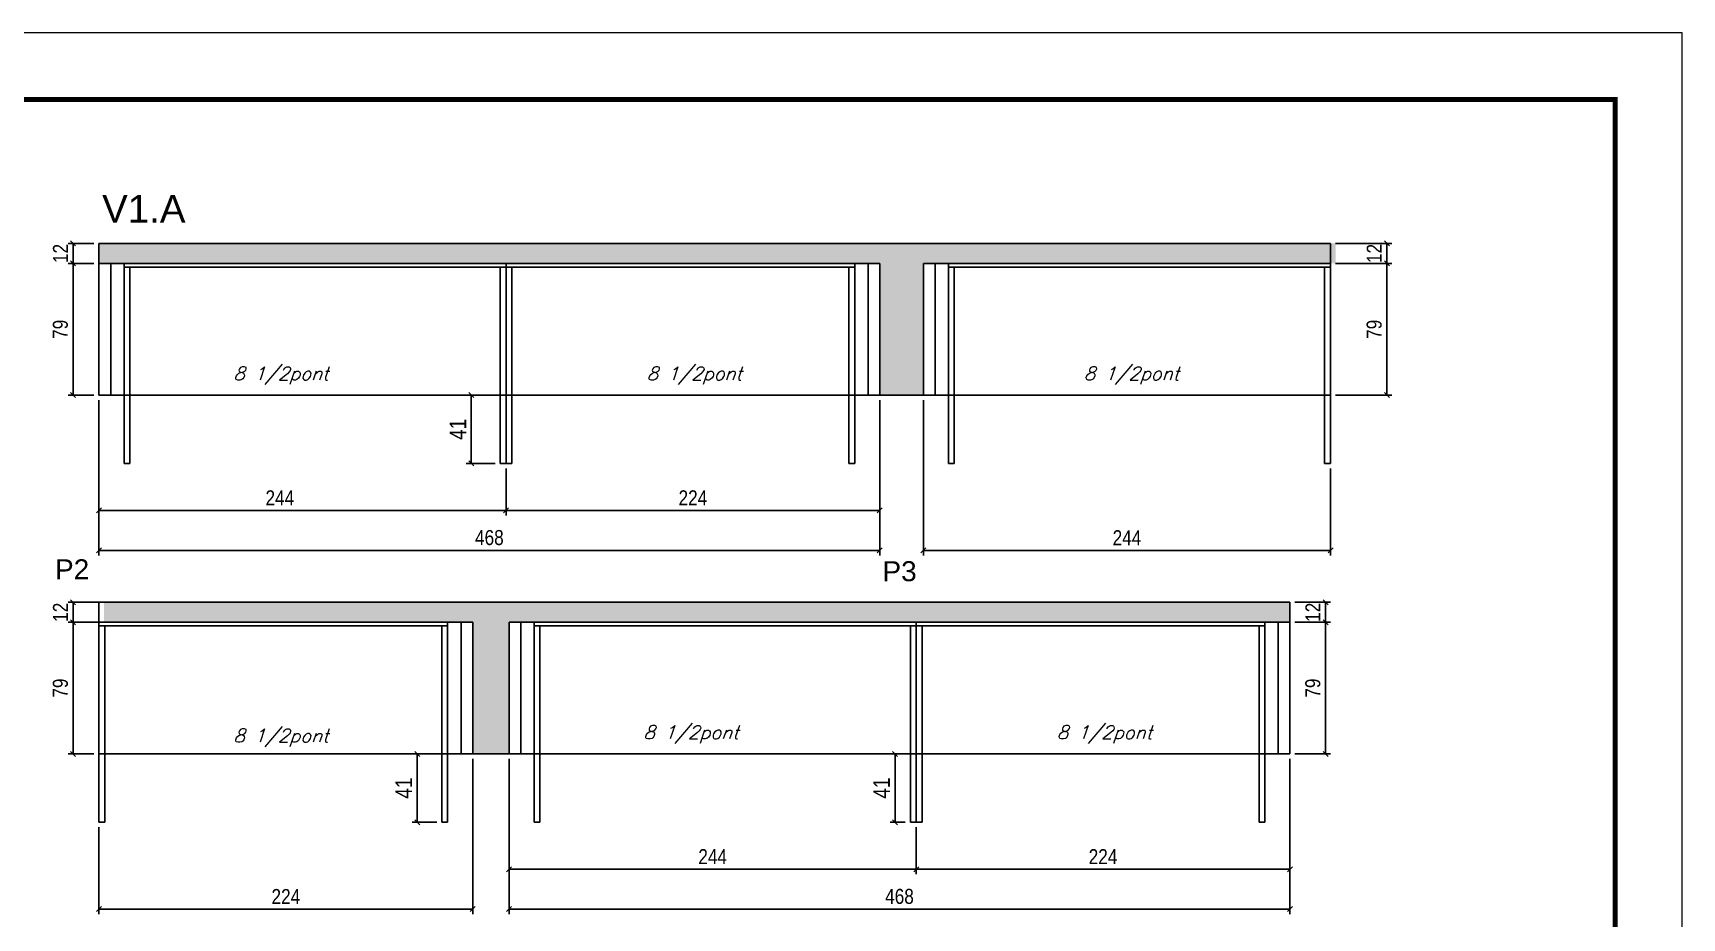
# Model space of a CAD drawing. Extents: x -10448 to -1189, y -11772 to 17235.
# Drawn here: x -8353 to -7365, y 15165 to 15696 of the extents above; entities that cross this region are included whole.
import ezdxf

# ---------------------------------------------------------------- set-up
doc = ezdxf.new("R2010")
doc.units = 0
doc.linetypes.add('DASHED', pattern=[0.75, 0.5, -0.25])
for name, color, linetype in [('5', 5, 'Continuous'), ('COTA', 241, 'Continuous'), ('NOMENCLATURA', 7, 'Continuous'), ('Painéis', 200, 'Continuous'), ('SARR_2.2x7', 40, 'Continuous'), ('SARR_3.5x7', 81, 'Continuous'), ('texto', 7, 'Continuous')]:
    doc.layers.add(name, color=color, linetype=linetype)
doc.layers.add('Folhas', color=255, linetype='Continuous', lineweight=9)
doc.layers.add('SARRAFO DE PRESSAO', color=251, linetype='DASHED', lineweight=9)
doc.styles.add('COTA TECNICA', font='techl___.ttf', dxfattribs={"height": 10})
doc.styles.add('COTA TECNICA-50', font='techl___.ttf', dxfattribs={"height": 9})
doc.styles.add('Romans', font='romans.shx')
doc.styles.get("Standard").update_dxf_attribs({"font": 'arial.ttf'})
doc.dimstyles.new('COTA PAINEL-50', dxfattribs={"dimtxt": 9, "dimasz": 3, "dimexe": 3, "dimexo": 3, "dimgap": 3, "dimtad": 1, "dimdec": 1, "dimzin": 12, "dimdsep": 46, "dimtxsty": 'COTA TECNICA-50', "dimblk1": 'OBLIQUE', "dimblk2": 'OBLIQUE', "dimsah": 1, "dimcen": 0.9, "dimclrd": 4, "dimclre": 4, "dimclrt": 240, "dimadec": 1, "dimazin": 3, "dimtfac": 1, "dimtdec": 1, "dimtmove": 0, "dimatfit": 3, "dimfxl": 1, "dimtolj": 1, "dimtzin": 12, "dimarcsym": 0})
doc.dimstyles.new('PAINEL', dxfattribs={"dimtxt": 10, "dimasz": 3, "dimexe": 3, "dimexo": 3, "dimgap": 3, "dimtad": 1, "dimdec": 1, "dimzin": 12, "dimdsep": 46, "dimtxsty": 'COTA TECNICA', "dimblk1": 'OBLIQUE', "dimblk2": 'OBLIQUE', "dimsah": 1, "dimcen": 0.9, "dimclrd": 4, "dimclre": 4, "dimclrt": 240, "dimadec": 1, "dimazin": 3, "dimtfac": 1, "dimtdec": 1, "dimtmove": 0, "dimatfit": 3, "dimfxl": 1, "dimtolj": 1, "dimtzin": 12, "dimarcsym": 0})

# ---------------------------------------------------------------- blocks, each defined once
blk = doc.blocks.new('9999999999')
at = {"layer": 'Folhas'}
blk.add_lwpolyline([(98138.98, 34190.21), (99623.98, 34190.21), (99623.98, 35240.21), (98138.98, 35240.21)], close=True, dxfattribs=at)
at = {"layer": 'Folhas', "color": 30, "const_width": 3}
blk.add_lwpolyline([(98213.98, 34230.21), (99583.98, 34230.21), (99583.98, 35200.21), (98213.98, 35200.21)], close=True, dxfattribs=at)
blk = doc.blocks.new('_Oblique')
at = {"color": 0, "linetype": 'ByBlock', "lineweight": -2}
blk.add_line((-0.5, -0.5), (0.5, 0.5), dxfattribs=at)
blk = doc.blocks.new('*D17')
at = {"layer": 'COTA', "color": 4, "linetype": 'ByBlock', "lineweight": -2, "transparency": 16777216}
for p, q in [((-7845.69, 15475.37), (-7845.69, 15406.2)), ((-8069.69, 15434.37), (-8069.69, 15406.2)), ((-8069.69, 15409.2), (-7845.69, 15409.2))]:
    blk.add_line(p, q, dxfattribs=at)
at = {"layer": 'Defpoints', "color": 0, "linetype": 'ByBlock', "transparency": 16777216}
for p in [(-7845.69, 15478.37), (-8069.69, 15437.37), (-7845.69, 15409.2)]:
    blk.add_point(p, dxfattribs=at)
at = {"layer": 'COTA', "color": 4, "linetype": 'ByBlock', "lineweight": -2, "transparency": 16777216, "xscale": 3, "yscale": 3, "zscale": 3, "rotation": 180}
blk.add_blockref('_Oblique', (-8069.69, 15409.2), dxfattribs=at)
at = {"layer": 'COTA', "color": 4, "linetype": 'ByBlock', "lineweight": -2, "transparency": 16777216, "xscale": 3, "yscale": 3, "zscale": 3}
blk.add_blockref('_Oblique', (-7845.69, 15409.2), dxfattribs=at)
at = {"layer": 'COTA', "color": 240, "linetype": 'ByBlock', "transparency": 16777216, "insert": (-7957.69, 15416.76), "char_height": 9, "attachment_point": 5, "style": 'COTA TECNICA-50'}
blk.add_mtext('\\A1;224', dxfattribs=at)
blk = doc.blocks.new('*D18')
at = {"layer": 'COTA', "color": 4, "linetype": 'ByBlock', "lineweight": -2, "transparency": 16777216}
for p, q in [((-8313.69, 15475.37), (-8313.69, 15406.2)), ((-8069.69, 15434.37), (-8069.69, 15406.2)), ((-8069.69, 15409.2), (-8313.69, 15409.2))]:
    blk.add_line(p, q, dxfattribs=at)
at = {"layer": 'Defpoints', "color": 0, "linetype": 'ByBlock', "transparency": 16777216}
for p in [(-8313.69, 15478.37), (-8069.69, 15437.37), (-8313.69, 15409.2)]:
    blk.add_point(p, dxfattribs=at)
at = {"layer": 'COTA', "color": 4, "linetype": 'ByBlock', "lineweight": -2, "transparency": 16777216, "xscale": 3, "yscale": 3, "zscale": 3, "rotation": 180}
blk.add_blockref('_Oblique', (-8313.69, 15409.2), dxfattribs=at)
at = {"layer": 'COTA', "color": 4, "linetype": 'ByBlock', "lineweight": -2, "transparency": 16777216, "xscale": 3, "yscale": 3, "zscale": 3}
blk.add_blockref('_Oblique', (-8069.69, 15409.2), dxfattribs=at)
at = {"layer": 'COTA', "color": 240, "linetype": 'ByBlock', "transparency": 16777216, "insert": (-8205.28, 15416.76), "char_height": 9, "attachment_point": 5, "style": 'COTA TECNICA-50'}
blk.add_mtext('\\A1;244', dxfattribs=at)
blk = doc.blocks.new('*D30')
at = {"layer": 'COTA', "color": 4, "linetype": 'ByBlock', "lineweight": -2, "transparency": 16777216}
for p, q in [((-8313.69, 15475.37), (-8313.69, 15382.27)), ((-7845.69, 15475.37), (-7845.69, 15382.27)), ((-8313.69, 15385.27), (-7845.69, 15385.27))]:
    blk.add_line(p, q, dxfattribs=at)
at = {"layer": 'Defpoints', "color": 0, "linetype": 'ByBlock', "transparency": 16777216}
for p in [(-8313.69, 15478.37), (-7845.69, 15478.37), (-7845.69, 15385.27)]:
    blk.add_point(p, dxfattribs=at)
at = {"layer": 'COTA', "color": 4, "linetype": 'ByBlock', "lineweight": -2, "transparency": 16777216, "xscale": 3, "yscale": 3, "zscale": 3, "rotation": 180}
blk.add_blockref('_Oblique', (-8313.69, 15385.27), dxfattribs=at)
at = {"layer": 'COTA', "color": 4, "linetype": 'ByBlock', "lineweight": -2, "transparency": 16777216, "xscale": 3, "yscale": 3, "zscale": 3}
blk.add_blockref('_Oblique', (-7845.69, 15385.27), dxfattribs=at)
at = {"layer": 'COTA', "color": 240, "linetype": 'ByBlock', "transparency": 16777216, "insert": (-8079.69, 15392.88), "char_height": 9, "attachment_point": 5, "style": 'COTA TECNICA-50'}
blk.add_mtext('\\A1;468', dxfattribs=at)
blk = doc.blocks.new('*D31')
at = {"layer": 'COTA', "color": 4, "linetype": 'ByBlock', "lineweight": -2, "transparency": 16777216}
for p, q in [((-7819.49, 15475.37), (-7819.49, 15382.27)), ((-7575.49, 15434.37), (-7575.49, 15382.27)), ((-7819.49, 15385.27), (-7575.49, 15385.27))]:
    blk.add_line(p, q, dxfattribs=at)
at = {"layer": 'Defpoints', "color": 0, "linetype": 'ByBlock', "transparency": 16777216}
for p in [(-7819.49, 15478.37), (-7575.49, 15437.37), (-7575.49, 15385.27)]:
    blk.add_point(p, dxfattribs=at)
at = {"layer": 'COTA', "color": 4, "linetype": 'ByBlock', "lineweight": -2, "transparency": 16777216, "xscale": 3, "yscale": 3, "zscale": 3, "rotation": 180}
blk.add_blockref('_Oblique', (-7819.49, 15385.27), dxfattribs=at)
at = {"layer": 'COTA', "color": 4, "linetype": 'ByBlock', "lineweight": -2, "transparency": 16777216, "xscale": 3, "yscale": 3, "zscale": 3}
blk.add_blockref('_Oblique', (-7575.49, 15385.27), dxfattribs=at)
at = {"layer": 'COTA', "color": 240, "linetype": 'ByBlock', "transparency": 16777216, "insert": (-7697.49, 15392.84), "char_height": 9, "attachment_point": 5, "style": 'COTA TECNICA-50'}
blk.add_mtext('\\A1;244', dxfattribs=at)
blk = doc.blocks.new('*D32')
at = {"layer": 'COTA', "color": 4, "linetype": 'ByBlock', "lineweight": -2, "transparency": 16777216}
for p, q in [((-8089.69, 15260.12), (-8089.69, 15167.02)), ((-8313.69, 15219.12), (-8313.69, 15167.02)), ((-8313.69, 15170.02), (-8089.69, 15170.02))]:
    blk.add_line(p, q, dxfattribs=at)
at = {"layer": 'Defpoints', "color": 0, "linetype": 'ByBlock', "transparency": 16777216}
for p in [(-8089.69, 15263.12), (-8313.69, 15222.12), (-8089.69, 15170.02)]:
    blk.add_point(p, dxfattribs=at)
at = {"layer": 'COTA', "color": 4, "linetype": 'ByBlock', "lineweight": -2, "transparency": 16777216, "xscale": 3, "yscale": 3, "zscale": 3, "rotation": 180}
blk.add_blockref('_Oblique', (-8313.69, 15170.02), dxfattribs=at)
at = {"layer": 'COTA', "color": 4, "linetype": 'ByBlock', "lineweight": -2, "transparency": 16777216, "xscale": 3, "yscale": 3, "zscale": 3}
blk.add_blockref('_Oblique', (-8089.69, 15170.02), dxfattribs=at)
at = {"layer": 'COTA', "color": 240, "linetype": 'ByBlock', "transparency": 16777216, "insert": (-8201.69, 15177.59), "char_height": 9, "attachment_point": 5, "style": 'COTA TECNICA-50'}
blk.add_mtext('\\A1;224', dxfattribs=at)
blk = doc.blocks.new('*D19')
at = {"layer": 'COTA', "color": 4, "linetype": 'ByBlock', "lineweight": -2, "transparency": 16777216}
for p, q in [((-8067.85, 15260.12), (-8067.85, 15190.94)), ((-7823.85, 15219.12), (-7823.85, 15190.94)), ((-7823.85, 15193.94), (-8067.85, 15193.94))]:
    blk.add_line(p, q, dxfattribs=at)
at = {"layer": 'Defpoints', "color": 0, "linetype": 'ByBlock', "transparency": 16777216}
for p in [(-8067.85, 15263.12), (-7823.85, 15222.12), (-8067.85, 15193.94)]:
    blk.add_point(p, dxfattribs=at)
at = {"layer": 'COTA', "color": 4, "linetype": 'ByBlock', "lineweight": -2, "transparency": 16777216, "xscale": 3, "yscale": 3, "zscale": 3, "rotation": 180}
blk.add_blockref('_Oblique', (-8067.85, 15193.94), dxfattribs=at)
at = {"layer": 'COTA', "color": 4, "linetype": 'ByBlock', "lineweight": -2, "transparency": 16777216, "xscale": 3, "yscale": 3, "zscale": 3}
blk.add_blockref('_Oblique', (-7823.85, 15193.94), dxfattribs=at)
at = {"layer": 'COTA', "color": 240, "linetype": 'ByBlock', "transparency": 16777216, "insert": (-7945.85, 15201.51), "char_height": 9, "attachment_point": 5, "style": 'COTA TECNICA-50'}
blk.add_mtext('\\A1;244', dxfattribs=at)
blk = doc.blocks.new('*D33')
at = {"layer": 'COTA', "color": 4, "linetype": 'ByBlock', "lineweight": -2, "transparency": 16777216}
for p, q in [((-8067.85, 15260.12), (-8067.85, 15167.02)), ((-7599.85, 15260.12), (-7599.85, 15167.02)), ((-8067.85, 15170.02), (-7599.85, 15170.02))]:
    blk.add_line(p, q, dxfattribs=at)
at = {"layer": 'Defpoints', "color": 0, "linetype": 'ByBlock', "transparency": 16777216}
for p in [(-8067.85, 15263.12), (-7599.85, 15263.12), (-7599.85, 15170.02)]:
    blk.add_point(p, dxfattribs=at)
at = {"layer": 'COTA', "color": 4, "linetype": 'ByBlock', "lineweight": -2, "transparency": 16777216, "xscale": 3, "yscale": 3, "zscale": 3, "rotation": 180}
blk.add_blockref('_Oblique', (-8067.85, 15170.02), dxfattribs=at)
at = {"layer": 'COTA', "color": 4, "linetype": 'ByBlock', "lineweight": -2, "transparency": 16777216, "xscale": 3, "yscale": 3, "zscale": 3}
blk.add_blockref('_Oblique', (-7599.85, 15170.02), dxfattribs=at)
at = {"layer": 'COTA', "color": 240, "linetype": 'ByBlock', "transparency": 16777216, "insert": (-7833.85, 15177.63), "char_height": 9, "attachment_point": 5, "style": 'COTA TECNICA-50'}
blk.add_mtext('\\A1;468', dxfattribs=at)
blk = doc.blocks.new('*D20')
at = {"layer": 'COTA', "color": 4, "linetype": 'ByBlock', "lineweight": -2, "transparency": 16777216}
for p, q in [((-8313.52, 15342.12), (-8332.22, 15342.12)), ((-8329.22, 15263.12), (-8329.22, 15342.12)), ((-8316.69, 15263.12), (-8332.22, 15263.12))]:
    blk.add_line(p, q, dxfattribs=at)
at = {"layer": 'Defpoints', "color": 0, "linetype": 'ByBlock', "transparency": 16777216}
for p in [(-8329.22, 15342.12), (-8310.52, 15342.12), (-8313.69, 15263.12)]:
    blk.add_point(p, dxfattribs=at)
at = {"layer": 'COTA', "color": 4, "linetype": 'ByBlock', "lineweight": -2, "transparency": 16777216, "xscale": 3, "yscale": 3, "zscale": 3}
for p, rotation in [((-8329.22, 15342.12), 90), ((-8329.22, 15263.12), 270)]:
    blk.add_blockref('_Oblique', p, dxfattribs=dict(at, rotation=rotation))
at = {"layer": 'COTA', "color": 240, "linetype": 'ByBlock', "transparency": 16777216, "insert": (-8336.81, 15302.62), "char_height": 9, "attachment_point": 5, "rotation": 90, "style": 'COTA TECNICA-50'}
blk.add_mtext('\\A1;79', dxfattribs=at)
blk = doc.blocks.new('*D21')
at = {"layer": 'COTA', "color": 4, "linetype": 'ByBlock', "lineweight": -2, "transparency": 16777216}
for p, q in [((-8313.52, 15354.12), (-8332.22, 15354.12)), ((-8329.22, 15342.12), (-8329.22, 15354.12)), ((-8313.52, 15342.12), (-8332.22, 15342.12))]:
    blk.add_line(p, q, dxfattribs=at)
at = {"layer": 'Defpoints', "color": 0, "linetype": 'ByBlock', "transparency": 16777216}
for p in [(-8329.22, 15354.12), (-8310.52, 15354.12), (-8310.52, 15342.12)]:
    blk.add_point(p, dxfattribs=at)
at = {"layer": 'COTA', "color": 4, "linetype": 'ByBlock', "lineweight": -2, "transparency": 16777216, "xscale": 3, "yscale": 3, "zscale": 3}
for p, rotation in [((-8329.22, 15354.12), 90), ((-8329.22, 15342.12), 270)]:
    blk.add_blockref('_Oblique', p, dxfattribs=dict(at, rotation=rotation))
at = {"layer": 'COTA', "color": 240, "linetype": 'ByBlock', "transparency": 16777216, "insert": (-8336.77, 15348.12), "char_height": 9, "attachment_point": 5, "rotation": 90, "style": 'COTA TECNICA-50'}
blk.add_mtext('\\A1;12', dxfattribs=at)
blk = doc.blocks.new('*D22')
at = {"layer": 'COTA', "color": 4, "linetype": 'ByBlock', "lineweight": -2, "transparency": 16777216}
for p, q in [((-7599.85, 15260.12), (-7599.85, 15190.94)), ((-7823.85, 15219.12), (-7823.85, 15190.94)), ((-7823.85, 15193.94), (-7599.85, 15193.94))]:
    blk.add_line(p, q, dxfattribs=at)
at = {"layer": 'Defpoints', "color": 0, "linetype": 'ByBlock', "transparency": 16777216}
for p in [(-7599.85, 15263.12), (-7823.85, 15222.12), (-7599.85, 15193.94)]:
    blk.add_point(p, dxfattribs=at)
at = {"layer": 'COTA', "color": 4, "linetype": 'ByBlock', "lineweight": -2, "transparency": 16777216, "xscale": 3, "yscale": 3, "zscale": 3, "rotation": 180}
blk.add_blockref('_Oblique', (-7823.85, 15193.94), dxfattribs=at)
at = {"layer": 'COTA', "color": 4, "linetype": 'ByBlock', "lineweight": -2, "transparency": 16777216, "xscale": 3, "yscale": 3, "zscale": 3}
blk.add_blockref('_Oblique', (-7599.85, 15193.94), dxfattribs=at)
at = {"layer": 'COTA', "color": 240, "linetype": 'ByBlock', "transparency": 16777216, "insert": (-7711.85, 15201.51), "char_height": 9, "attachment_point": 5, "style": 'COTA TECNICA-50'}
blk.add_mtext('\\A1;224', dxfattribs=at)
blk = doc.blocks.new('*D34')
at = {"layer": 'COTA', "color": 4, "linetype": 'ByBlock', "lineweight": -2, "transparency": 16777216}
for p, q in [((-7596.85, 15342.12), (-7575.46, 15342.12)), ((-7578.46, 15342.12), (-7578.46, 15263.12)), ((-7596.85, 15263.12), (-7575.46, 15263.12))]:
    blk.add_line(p, q, dxfattribs=at)
at = {"layer": 'Defpoints', "color": 0, "linetype": 'ByBlock', "transparency": 16777216}
for p in [(-7599.85, 15342.12), (-7599.85, 15263.12), (-7578.46, 15263.12)]:
    blk.add_point(p, dxfattribs=at)
at = {"layer": 'COTA', "color": 4, "linetype": 'ByBlock', "lineweight": -2, "transparency": 16777216, "xscale": 3, "yscale": 3, "zscale": 3}
for p, rotation in [((-7578.46, 15342.12), 90), ((-7578.46, 15263.12), 270)]:
    blk.add_blockref('_Oblique', p, dxfattribs=dict(at, rotation=rotation))
at = {"layer": 'COTA', "color": 240, "linetype": 'ByBlock', "transparency": 16777216, "insert": (-7586.06, 15302.62), "char_height": 9, "attachment_point": 5, "rotation": 90, "style": 'COTA TECNICA-50'}
blk.add_mtext('\\A1;79', dxfattribs=at)
blk = doc.blocks.new('*D35')
at = {"layer": 'COTA', "color": 4, "linetype": 'ByBlock', "lineweight": -2, "transparency": 16777216}
for p, q in [((-7572.49, 15557.37), (-7538.69, 15557.37)), ((-7541.69, 15557.37), (-7541.69, 15478.37)), ((-7572.49, 15478.37), (-7538.69, 15478.37))]:
    blk.add_line(p, q, dxfattribs=at)
at = {"layer": 'Defpoints', "color": 0, "linetype": 'ByBlock', "transparency": 16777216}
for p in [(-7575.49, 15557.37), (-7575.49, 15478.37), (-7541.69, 15478.37)]:
    blk.add_point(p, dxfattribs=at)
at = {"layer": 'COTA', "color": 4, "linetype": 'ByBlock', "lineweight": -2, "transparency": 16777216, "xscale": 3, "yscale": 3, "zscale": 3}
for p, rotation in [((-7541.69, 15557.37), 90), ((-7541.69, 15478.37), 270)]:
    blk.add_blockref('_Oblique', p, dxfattribs=dict(at, rotation=rotation))
at = {"layer": 'COTA', "color": 240, "linetype": 'ByBlock', "transparency": 16777216, "insert": (-7549.29, 15517.87), "char_height": 9, "attachment_point": 5, "rotation": 90, "style": 'COTA TECNICA-50'}
blk.add_mtext('\\A1;79', dxfattribs=at)
blk = doc.blocks.new('*D23')
at = {"layer": 'COTA', "color": 4, "linetype": 'ByBlock', "lineweight": -2, "transparency": 16777216}
for p, q in [((-8316.69, 15557.37), (-8332.22, 15557.37)), ((-8329.22, 15478.37), (-8329.22, 15557.37)), ((-8316.69, 15478.37), (-8332.22, 15478.37))]:
    blk.add_line(p, q, dxfattribs=at)
at = {"layer": 'Defpoints', "color": 0, "linetype": 'ByBlock', "transparency": 16777216}
for p in [(-8329.22, 15557.37), (-8313.69, 15557.37), (-8313.69, 15478.37)]:
    blk.add_point(p, dxfattribs=at)
at = {"layer": 'COTA', "color": 4, "linetype": 'ByBlock', "lineweight": -2, "transparency": 16777216, "xscale": 3, "yscale": 3, "zscale": 3}
for p, rotation in [((-8329.22, 15557.37), 90), ((-8329.22, 15478.37), 270)]:
    blk.add_blockref('_Oblique', p, dxfattribs=dict(at, rotation=rotation))
at = {"layer": 'COTA', "color": 240, "linetype": 'ByBlock', "transparency": 16777216, "insert": (-8336.81, 15517.87), "char_height": 9, "attachment_point": 5, "rotation": 90, "style": 'COTA TECNICA-50'}
blk.add_mtext('\\A1;79', dxfattribs=at)
blk = doc.blocks.new('*D24')
at = {"layer": 'COTA', "color": 4, "linetype": 'ByBlock', "lineweight": -2, "transparency": 16777216}
for p, q in [((-8316.69, 15569.37), (-8332.22, 15569.37)), ((-8329.22, 15557.37), (-8329.22, 15569.37)), ((-8316.69, 15557.37), (-8332.22, 15557.37))]:
    blk.add_line(p, q, dxfattribs=at)
at = {"layer": 'Defpoints', "color": 0, "linetype": 'ByBlock', "transparency": 16777216}
for p in [(-8329.22, 15569.37), (-8313.69, 15569.37), (-8313.69, 15557.37)]:
    blk.add_point(p, dxfattribs=at)
at = {"layer": 'COTA', "color": 4, "linetype": 'ByBlock', "lineweight": -2, "transparency": 16777216, "xscale": 3, "yscale": 3, "zscale": 3}
for p, rotation in [((-8329.22, 15569.37), 90), ((-8329.22, 15557.37), 270)]:
    blk.add_blockref('_Oblique', p, dxfattribs=dict(at, rotation=rotation))
at = {"layer": 'COTA', "color": 240, "linetype": 'ByBlock', "transparency": 16777216, "insert": (-8336.77, 15563.37), "char_height": 9, "attachment_point": 5, "rotation": 90, "style": 'COTA TECNICA-50'}
blk.add_mtext('\\A1;12', dxfattribs=at)
blk = doc.blocks.new('*D37')
at = {"layer": 'COTA', "color": 4, "linetype": 'ByBlock', "lineweight": -2, "transparency": 16777216}
for p, q in [((-7572.49, 15569.37), (-7538.69, 15569.37)), ((-7541.69, 15557.37), (-7541.69, 15569.37)), ((-7572.49, 15557.37), (-7538.69, 15557.37))]:
    blk.add_line(p, q, dxfattribs=at)
at = {"layer": 'Defpoints', "color": 0, "linetype": 'ByBlock', "transparency": 16777216}
for p in [(-7575.49, 15569.37), (-7541.69, 15569.37), (-7575.49, 15557.37)]:
    blk.add_point(p, dxfattribs=at)
at = {"layer": 'COTA', "color": 4, "linetype": 'ByBlock', "lineweight": -2, "transparency": 16777216, "xscale": 3, "yscale": 3, "zscale": 3}
for p, rotation in [((-7541.69, 15569.37), 90), ((-7541.69, 15557.37), 270)]:
    blk.add_blockref('_Oblique', p, dxfattribs=dict(at, rotation=rotation))
at = {"layer": 'COTA', "color": 240, "linetype": 'ByBlock', "transparency": 16777216, "insert": (-7549.25, 15563.37), "char_height": 9, "attachment_point": 5, "rotation": 90, "style": 'COTA TECNICA-50'}
blk.add_mtext('\\A1;12', dxfattribs=at)
blk = doc.blocks.new('*D38')
at = {"layer": 'COTA', "color": 4, "linetype": 'ByBlock', "lineweight": -2, "transparency": 16777216}
for p, q in [((-7596.85, 15354.12), (-7575.46, 15354.12)), ((-7578.46, 15342.12), (-7578.46, 15354.12)), ((-7596.85, 15342.12), (-7575.46, 15342.12))]:
    blk.add_line(p, q, dxfattribs=at)
at = {"layer": 'Defpoints', "color": 0, "linetype": 'ByBlock', "transparency": 16777216}
for p in [(-7599.85, 15354.12), (-7578.46, 15354.12), (-7599.85, 15342.12)]:
    blk.add_point(p, dxfattribs=at)
at = {"layer": 'COTA', "color": 4, "linetype": 'ByBlock', "lineweight": -2, "transparency": 16777216, "xscale": 3, "yscale": 3, "zscale": 3}
for p, rotation in [((-7578.46, 15354.12), 90), ((-7578.46, 15342.12), 270)]:
    blk.add_blockref('_Oblique', p, dxfattribs=dict(at, rotation=rotation))
at = {"layer": 'COTA', "color": 240, "linetype": 'ByBlock', "transparency": 16777216, "insert": (-7586.02, 15348.12), "char_height": 9, "attachment_point": 5, "rotation": 90, "style": 'COTA TECNICA-50'}
blk.add_mtext('\\A1;12', dxfattribs=at)
blk = doc.blocks.new('*D43')
at = {"layer": 'COTA', "color": 4, "lineweight": -2, "transparency": 16777216}
for p, q in [((-8076.19, 15478.37), (-8093.5, 15478.37)), ((-8090.5, 15478.37), (-8090.5, 15437.37)), ((-8076.19, 15437.37), (-8093.5, 15437.37))]:
    blk.add_line(p, q, dxfattribs=at)
at = {"layer": 'Defpoints', "color": 0, "transparency": 16777216}
for p in [(-8073.19, 15478.37), (-8090.5, 15437.37), (-8073.19, 15437.37)]:
    blk.add_point(p, dxfattribs=at)
at = {"layer": 'COTA', "color": 4, "lineweight": -2, "transparency": 16777216, "xscale": 3, "yscale": 3, "zscale": 3}
for p, rotation in [((-8090.5, 15478.37), 90), ((-8090.5, 15437.37), 270)]:
    blk.add_blockref('_Oblique', p, dxfattribs=dict(at, rotation=rotation))
at = {"layer": 'COTA', "color": 240, "transparency": 16777216, "insert": (-8098.57, 15457.87), "char_height": 10, "attachment_point": 5, "rotation": 90, "style": 'COTA TECNICA'}
blk.add_mtext('\\A1;41', dxfattribs=at)
blk = doc.blocks.new('*D44')
at = {"layer": 'COTA', "color": 4, "lineweight": -2, "transparency": 16777216}
for p, q in [((-8111.19, 15263.12), (-8125.95, 15263.12)), ((-8122.95, 15263.12), (-8122.95, 15222.12)), ((-8111.19, 15222.12), (-8125.95, 15222.12))]:
    blk.add_line(p, q, dxfattribs=at)
at = {"layer": 'Defpoints', "color": 0, "transparency": 16777216}
for p in [(-8108.19, 15263.12), (-8122.95, 15222.12), (-8108.19, 15222.12)]:
    blk.add_point(p, dxfattribs=at)
at = {"layer": 'COTA', "color": 4, "lineweight": -2, "transparency": 16777216, "xscale": 3, "yscale": 3, "zscale": 3}
for p, rotation in [((-8122.95, 15263.12), 90), ((-8122.95, 15222.12), 270)]:
    blk.add_blockref('_Oblique', p, dxfattribs=dict(at, rotation=rotation))
at = {"layer": 'COTA', "color": 240, "transparency": 16777216, "insert": (-8131.02, 15242.62), "char_height": 10, "attachment_point": 5, "rotation": 90, "style": 'COTA TECNICA'}
blk.add_mtext('\\A1;41', dxfattribs=at)
blk = doc.blocks.new('*D45')
at = {"layer": 'COTA', "color": 4, "lineweight": -2, "transparency": 16777216}
for p, q in [((-7830.35, 15263.12), (-7839.5, 15263.12)), ((-7836.5, 15263.12), (-7836.5, 15222.12)), ((-7830.35, 15222.12), (-7839.5, 15222.12))]:
    blk.add_line(p, q, dxfattribs=at)
at = {"layer": 'Defpoints', "color": 0, "transparency": 16777216}
for p in [(-7827.35, 15263.12), (-7836.5, 15222.12), (-7827.35, 15222.12)]:
    blk.add_point(p, dxfattribs=at)
at = {"layer": 'COTA', "color": 4, "lineweight": -2, "transparency": 16777216, "xscale": 3, "yscale": 3, "zscale": 3}
for p, rotation in [((-7836.5, 15263.12), 90), ((-7836.5, 15222.12), 270)]:
    blk.add_blockref('_Oblique', p, dxfattribs=dict(at, rotation=rotation))
at = {"layer": 'COTA', "color": 240, "transparency": 16777216, "insert": (-7844.58, 15242.62), "char_height": 10, "attachment_point": 5, "rotation": 90, "style": 'COTA TECNICA'}
blk.add_mtext('\\A1;41', dxfattribs=at)

msp = doc.modelspace()

# ---------------------------------------------------------------- hatches: boundary and pattern name
at = {"layer": 'COTA', "linetype": 'ByBlock'}
h = msp.add_hatch(dxfattribs=at)
h.set_pattern_fill('AR-CONC', color=256, scale=0.03)
h.set_pattern_definition([(50, (-139455.7827, -9223.8767), (5.46554007, -0.47817257), [0.5715, -6.2865]), (355, (-139455.7827, -9223.8767), (-1.05730264, 5.73170536), [0.4572, -5.02921753]), (100.4514447, (-139455.327, -9223.9165), (4.40823741, 5.25353256), [0.48570026, -5.34270734]), (46.1842, (-139455.783, -9222.3527), (8.13237123, -1.26126984), [0.85725, -9.42975]), (96.6355576, (-139455.105, -9222.458), (7.122124, 7.42278374), [0.7285507, -8.01406824]), (351.184151, (-139455.783, -9222.353), (7.122124, 7.42278374), [0.685799, -7.54379196]), (21, (-139455.0207, -9222.7337), (4.54843174, -3.06795595), [0.5715, -6.2865]), (326, (-139455.0207, -9222.7337), (1.85406085, 5.52563898), [0.4572, -5.0292]), (71.451445, (-139454.6417, -9222.9893), (6.40249258, 2.45768307), [0.48570026, -5.34269813]), (37.5, (-139455.7827, -9223.8767), (0.092658098, 2.536651166), [0, -4.96824, 0, -5.1054, 0, -5.04825]), (7.5, (-139455.7827, -9223.8767), (2.004589875, 3.005417245), [0, -2.91084, 0, -4.85394, 0, -1.92405]), (327.5, (-139457.482, -9223.8767), (4.067717855, -0.17186232), [0, -1.905, 0, -5.9436, 0, -7.8867]), (317.5, (-139458.244, -9223.8767), (4.44387544, 0.76279473), [0, -2.4765, 0, -3.94716, 0, -5.6007])])
h.paths.add_polyline_path([(-7845.69, 15478.37), (-7819.49, 15478.37), (-7819.49, 15557.37), (-7572.49, 15557.37), (-7572.49, 15569.37), (-7819.49, 15569.37), (-7845.69, 15569.37), (-8313.69, 15569.37), (-8313.69, 15557.37), (-7845.69, 15557.37)])
h = msp.add_hatch(dxfattribs=at)
h.set_pattern_fill('AR-CONC', color=256, scale=0.03)
h.set_pattern_definition([(50, (3, 14.1286), (5.4655401, -0.4781726), [0.5715, -6.2865]), (355, (3, 14.1286), (-1.0573026, 5.7317054), [0.4572, -5.0292175]), (100.451445, (3.4555, 14.089), (4.4082374, 5.2535326), [0.4857003, -5.3427073]), (46.1842, (3, 15.6526), (8.1323712, -1.2612698), [0.85725, -9.42975]), (96.63556, (3.678, 15.5475), (7.122124, 7.4227837), [0.7285507, -8.0140682]), (351.18415, (3, 15.653), (7.122124, 7.4227837), [0.685799, -7.543792]), (21, (3.762, 15.2716), (4.5484317, -3.067956), [0.5715, -6.2865]), (326, (3.762, 15.2716), (1.8540609, 5.525639), [0.4572, -5.0292]), (71.451445, (4.141, 15.016), (6.4024926, 2.457683), [0.4857003, -5.3426981]), (37.5, (3, 14.1286), (0.0926581, 2.53665117), [0, -4.96824, 0, -5.1054, 0, -5.04825]), (7.5, (3, 14.1286), (2.00458988, 3.00541724), [0, -2.91084, 0, -4.85394, 0, -1.92405]), (327.5, (1.3007, 14.1286), (4.06771786, -0.17186232), [0, -1.905, 0, -5.9436, 0, -7.8867]), (317.5, (0.5387, 14.1286), (4.44387544, 0.7627947), [0, -2.4765, 0, -3.94716, 0, -5.6007])])
h.paths.add_polyline_path([(-8067.85, 15342.12), (-7784.35, 15342.12), (-7599.85, 15342.12), (-7599.85, 15354.12), (-7784.35, 15354.12), (-8089.69, 15354.12), (-8310.69, 15354.12), (-8310.69, 15342.12), (-8089.69, 15342.12), (-8089.69, 15263.12), (-8067.85, 15263.12)])

# ---------------------------------------------------------------- linework, layer by layer
for p, q in [((-8313.69, 15557.37), (-8313.69, 15569.37)), ((-8313.69, 15557.37), (-8313.69, 15569.37)), ((-7575.49, 15569.37), (-7575.49, 15557.37)), ((-7845.69, 15478.37), (-7819.49, 15478.37)), ((-8313.69, 15342.12), (-8313.69, 15354.12)), ((-8313.69, 15342.12), (-8313.69, 15354.12)), ((-7599.85, 15342.12), (-7599.85, 15354.12)), ((-8089.69, 15263.12), (-8067.85, 15263.12))]:
    msp.add_line(p, q, dxfattribs=at)
for points in [[(-7845.69, 15569.37), (-8313.69, 15569.37)], [(-7575.49, 15569.37), (-7845.69, 15569.37)], [(-7599.85, 15354.12), (-7784.35, 15354.12), (-8089.69, 15354.12), (-8313.69, 15354.12)]]:
    msp.add_lwpolyline(points, dxfattribs=at)
at = {"layer": 'Painéis', "linetype": 'Continuous'}
for p, q in [((-7845.69, 15569.37), (-7845.69, 15569.37)), ((-8313.69, 15557.37), (-8313.69, 15478.37)), ((-8069.69, 15557.37), (-8069.69, 15478.37)), ((-7845.69, 15557.37), (-7845.69, 15478.37)), ((-7819.49, 15557.37), (-7819.49, 15478.37)), ((-7575.49, 15557.37), (-7575.49, 15478.37)), ((-8313.69, 15342.12), (-8313.69, 15263.12)), ((-8089.69, 15342.12), (-8089.69, 15263.12)), ((-8067.85, 15342.12), (-8067.85, 15263.12)), ((-7823.85, 15342.12), (-7823.85, 15263.12)), ((-7599.85, 15342.12), (-7599.85, 15263.12))]:
    msp.add_line(p, q, dxfattribs=at)
for points in [[(-7845.69, 15557.37), (-8313.69, 15557.37)], [(-7575.49, 15557.37), (-7819.49, 15557.37)], [(-8313.69, 15478.37), (-7845.69, 15478.37)], [(-7819.49, 15478.37), (-7575.49, 15478.37)], [(-8089.69, 15342.12), (-8313.69, 15342.12)], [(-7784.35, 15342.12), (-8067.85, 15342.12)], [(-7599.85, 15342.12), (-7784.35, 15342.12)], [(-8313.69, 15263.12), (-8089.69, 15263.12)], [(-8067.85, 15263.12), (-7784.35, 15263.12)], [(-7784.35, 15263.12), (-7599.85, 15263.12)]]:
    msp.add_lwpolyline(points, dxfattribs=at)
at = {"layer": 'SARR_2.2x7', "linetype": 'Continuous'}
for p, q in [((-8306.69, 15557.37), (-8306.69, 15478.37)), ((-8298.69, 15555.17), (-8069.69, 15555.17)), ((-7860.69, 15555.17), (-8069.69, 15555.17)), ((-7852.69, 15557.37), (-7852.69, 15478.37)), ((-7812.49, 15557.37), (-7812.49, 15478.37)), ((-7804.49, 15555.17), (-7575.49, 15555.17)), ((-8096.69, 15342.12), (-8096.69, 15263.12)), ((-8060.85, 15342.12), (-8060.85, 15263.12)), ((-7606.85, 15342.12), (-7606.85, 15263.12)), ((-8104.69, 15339.92), (-8313.69, 15339.92)), ((-8052.85, 15339.92), (-7823.85, 15339.92)), ((-7614.85, 15339.92), (-7823.85, 15339.92))]:
    msp.add_line(p, q, dxfattribs=at)
at = {"layer": 'SARR_3.5x7'}
for p, q in [((-8298.69, 15557.37), (-8298.69, 15437.37)), ((-8295.19, 15555.17), (-8295.19, 15437.37)), ((-8073.19, 15555.17), (-8073.19, 15437.37)), ((-8066.19, 15555.17), (-8066.19, 15437.37)), ((-7864.19, 15555.17), (-7864.19, 15437.37)), ((-7860.69, 15557.37), (-7860.69, 15437.37)), ((-7804.49, 15557.37), (-7804.49, 15437.37)), ((-7800.99, 15555.17), (-7800.99, 15437.37)), ((-7578.99, 15555.17), (-7578.99, 15437.37)), ((-8069.69, 15478.37), (-8069.69, 15437.37)), ((-7575.49, 15478.37), (-7575.49, 15437.37)), ((-8298.69, 15437.37), (-8295.19, 15437.37)), ((-8073.19, 15437.37), (-8066.19, 15437.37)), ((-7864.19, 15437.37), (-7860.69, 15437.37)), ((-7804.49, 15437.37), (-7800.99, 15437.37)), ((-7578.99, 15437.37), (-7575.49, 15437.37)), ((-8104.69, 15342.12), (-8104.69, 15222.12)), ((-8052.85, 15342.12), (-8052.85, 15222.12)), ((-7614.85, 15342.12), (-7614.85, 15222.12)), ((-8310.19, 15339.92), (-8310.19, 15222.12)), ((-8108.19, 15339.92), (-8108.19, 15222.12)), ((-8049.35, 15339.92), (-8049.35, 15222.12)), ((-7827.35, 15339.92), (-7827.35, 15222.12)), ((-7820.35, 15339.92), (-7820.35, 15222.12)), ((-7618.35, 15339.92), (-7618.35, 15222.12)), ((-8313.69, 15263.12), (-8313.69, 15222.12)), ((-7823.85, 15263.12), (-7823.85, 15222.12)), ((-8310.19, 15222.12), (-8313.69, 15222.12)), ((-8108.19, 15222.12), (-8104.69, 15222.12)), ((-8052.85, 15222.12), (-8049.35, 15222.12)), ((-7827.35, 15222.12), (-7820.35, 15222.12)), ((-7618.35, 15222.12), (-7614.85, 15222.12))]:
    msp.add_line(p, q, dxfattribs=at)

# ---------------------------------------------------------------- block references
at = {"layer": 'SARRAFO DE PRESSAO', "color": 6, "linetype": 'ByBlock'}
msp.add_blockref('9999999999', (-106988.76, -19544.55), dxfattribs=at)

# ---------------------------------------------------------------- texts
at = {"layer": '5', "linetype": 'Continuous'}
for s, p in [('P2', (-8340.03, 15367.9)), ('P3', (-7844.06, 15366.75))]:
    msp.add_text(s, height=12, rotation=0.00004, dxfattribs=at).set_placement(p)
at = {"layer": 'NOMENCLATURA', "linetype": 'Continuous'}
msp.add_text('V1.A', height=16.5, dxfattribs=at).set_placement((-8311.8, 15581.94))
at = {"layer": 'texto', "color": 2, "char_height": 8, "attachment_point": 5, "style": 'Romans'}
for insert in [(-8204.66, 15490.03), (-7956.86, 15490.03), (-7694.82, 15490.03), (-8204.66, 15272.77), (-7958.82, 15274.78), (-7711.02, 15274.78)]:
    msp.add_mtext('{\\Q19;\\C256;8 1/2pont}', dxfattribs=dict(at, insert=insert))

# ---------------------------------------------------------------- dimensions: what is measured, and where the dimension line sits
at = {"layer": 'COTA', "linetype": 'ByBlock'}
for base, p1, p2, picture, middle in [((-8329.22, 15569.37), (-8313.69, 15557.37), (-8313.69, 15569.37), '*D24', (-8329.22, 15563.37)), ((-7541.69, 15569.37), (-7575.49, 15557.37), (-7575.49, 15569.37), '*D37', (-7541.69, 15563.37)), ((-8329.22, 15354.12), (-8310.52, 15342.12), (-8310.52, 15354.12), '*D21', (-8329.22, 15348.12)), ((-7578.46, 15354.12), (-7599.85, 15342.12), (-7599.85, 15354.12), '*D38', (-7578.46, 15348.12))]:
    dim = msp.add_linear_dim(base=base, p1=p1, p2=p2, angle=90, dimstyle='COTA PAINEL-50', dxfattribs=at)
    dim.commit()
    dim.dimension.update_dxf_attribs({"geometry": picture, "text_midpoint": middle, "dimtype": 160})
for base, p1, p2, picture, middle in [((-8329.22, 15557.37), (-8313.69, 15478.37), (-8313.69, 15557.37), '*D23', (-8336.81, 15517.87)), ((-7541.69, 15478.37), (-7575.49, 15557.37), (-7575.49, 15478.37), '*D35', (-7549.29, 15517.87)), ((-8329.22, 15342.12), (-8313.69, 15263.12), (-8310.52, 15342.12), '*D20', (-8336.81, 15302.62)), ((-7578.46, 15263.12), (-7599.85, 15342.12), (-7599.85, 15263.12), '*D34', (-7586.06, 15302.62))]:
    dim = msp.add_linear_dim(base=base, p1=p1, p2=p2, angle=90, dimstyle='COTA PAINEL-50', dxfattribs=at)
    dim.commit()
    dim.dimension.update_dxf_attribs({"geometry": picture, "text_midpoint": middle})
at = {"layer": 'COTA'}
for base, p1, p2, picture, middle in [((-8090.5, 15437.37), (-8073.19, 15478.37), (-8073.19, 15437.37), '*D43', (-8098.57, 15457.87)), ((-8122.95, 15222.12), (-8108.19, 15263.12), (-8108.19, 15222.12), '*D44', (-8131.02, 15242.62)), ((-7836.5, 15222.12), (-7827.35, 15263.12), (-7827.35, 15222.12), '*D45', (-7844.58, 15242.62))]:
    dim = msp.add_linear_dim(base=base, p1=p1, p2=p2, angle=90, dimstyle='PAINEL', dxfattribs=at)
    dim.commit()
    dim.dimension.update_dxf_attribs({"geometry": picture, "text_midpoint": middle})
at = {"layer": 'COTA', "linetype": 'ByBlock'}
for base, p1, p2, picture, middle in [((-8313.69, 15409.2), (-8069.69, 15437.37), (-8313.69, 15478.37), '*D18', (-8205.28, 15409.2)), ((-8067.85, 15193.94), (-7823.85, 15222.12), (-8067.85, 15263.12), '*D19', (-7945.85, 15193.94))]:
    dim = msp.add_linear_dim(base=base, p1=p1, p2=p2, dimstyle='COTA PAINEL-50', override={"dimarcsym": 1}, dxfattribs=at)
    dim.commit()
    dim.dimension.update_dxf_attribs({"geometry": picture, "text_midpoint": middle, "dimtype": 160})
for base, p1, p2, picture, middle in [((-7845.69, 15385.27), (-8313.69, 15478.37), (-7845.69, 15478.37), '*D30', (-8079.69, 15392.88)), ((-7845.69, 15409.2), (-8069.69, 15437.37), (-7845.69, 15478.37), '*D17', (-7957.69, 15416.76)), ((-7575.49, 15385.27), (-7819.49, 15478.37), (-7575.49, 15437.37), '*D31', (-7697.49, 15392.84)), ((-8089.69, 15170.02), (-8313.69, 15222.12), (-8089.69, 15263.12), '*D32', (-8201.69, 15177.59)), ((-7599.85, 15170.02), (-8067.85, 15263.12), (-7599.85, 15263.12), '*D33', (-7833.85, 15177.63)), ((-7599.85, 15193.94), (-7823.85, 15222.12), (-7599.85, 15263.12), '*D22', (-7711.85, 15201.51))]:
    dim = msp.add_linear_dim(base=base, p1=p1, p2=p2, dimstyle='COTA PAINEL-50', override={"dimarcsym": 1}, dxfattribs=at)
    dim.commit()
    dim.dimension.update_dxf_attribs({"geometry": picture, "text_midpoint": middle})

doc.saveas('drawing.dxf')
